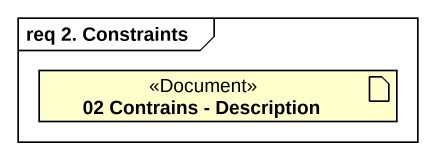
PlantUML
@startuml
mainframe req 2. Constraints
artifact "02 Contrains - Description" as a02_Contrains_Description <<Document>>
@enduml
